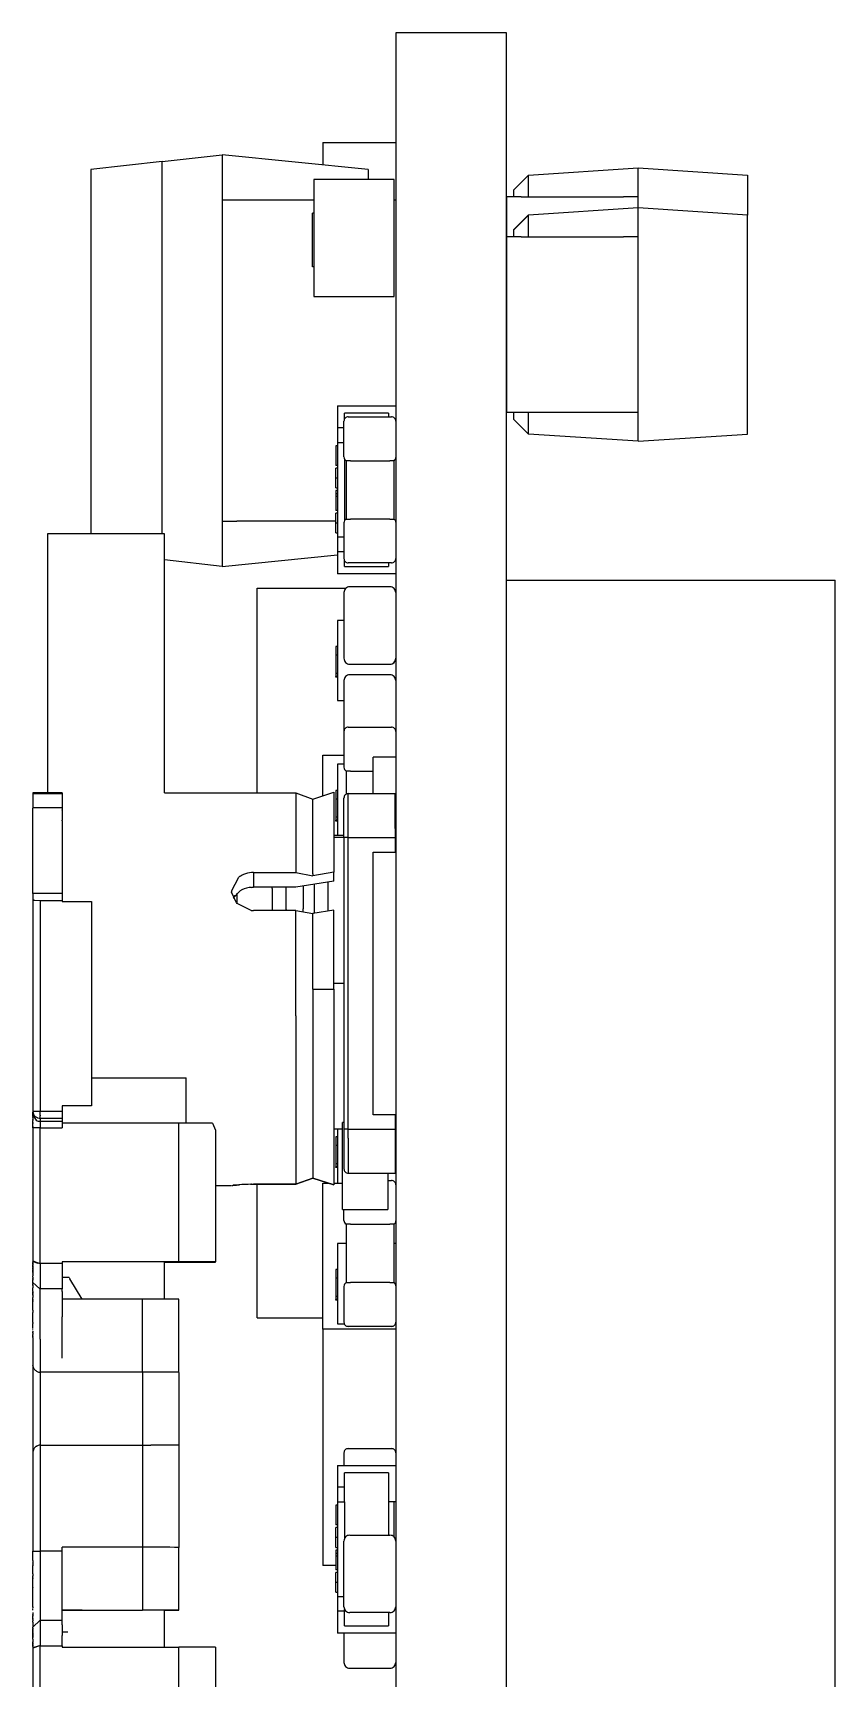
# Model space of a CAD drawing. Extents: x -145 to 275, y -134 to 163.
# Drawn here: x -82.48 to -76.99, y 23.73 to 35 of the extents above; entities that cross this region are included whole.
import ezdxf

# ---------------------------------------------------------------- set-up
doc = ezdxf.new("R2010")
doc.units = 0
doc.layers.add('DIMENSION', color=7, linetype='CONTINUOUS')

msp = doc.modelspace()

# ---------------------------------------------------------------- linework, layer by layer
at = {"layer": 'DIMENSION'}
for points in [[(-79.242, 4), (-79.242, 35), (-80, 35), (-80, 4)], [(-81.5995, 34.1191), (-81.1884, 34.1648)], [(-81.1884, 34.1648), (-81.1884, 31.3448)], [(-80.1884, 34.0648), (-81.1884, 34.1648)], [(-80.5, 34.2499), (-80, 34.2499)], [(-80.5, 34.2499), (-80.5, 34.096)], [(-81.5995, 34.1191), (-82.0884, 34.0648)], [(-82.0884, 34.0648), (-82.0884, 31.5681)], [(-81.5995, 31.5679), (-81.5995, 34.1191)], [(-80.1884, 34.0648), (-80.1884, 33.9946)], [(-79.091, 34.0258), (-78.341, 34.0758)], [(-78.341, 34.0758), (-77.591, 34.0258)], [(-78.341, 33.8027), (-78.341, 34.0758)], [(-80.01, 33.9946), (-80.56, 33.9946)], [(-80.56, 33.9946), (-80.56, 33.1946)], [(-80.01, 33.1946), (-80.01, 33.9946)], [(-79.091, 34.0258), (-79.191, 33.9258)], [(-79.091, 33.8758), (-79.091, 34.0258)], [(-77.591, 34.0258), (-77.591, 33.7527)], [(-81.0885, 33.8548), (-81.1884, 33.8548)], [(-80.56, 33.8548), (-81.0885, 33.8548)], [(-80, 33.8548), (-80.01, 33.8548)], [(-79.241, 33.8758), (-79.241, 33.6027)], [(-79.141, 33.8758), (-79.241, 33.8758)], [(-79.191, 33.8758), (-79.191, 33.9258)], [(-79.141, 33.8758), (-78.4409, 33.8758)], [(-78.341, 33.8758), (-78.4409, 33.8758)], [(-80.56, 33.7648), (-80.57, 33.7648)], [(-80.57, 33.581), (-80.57, 33.7647)], [(-79.091, 33.7527), (-79.191, 33.6527)], [(-79.191, 33.6517), (-79.091, 33.7517)], [(-79.091, 33.7527), (-78.341, 33.8027)], [(-78.341, 33.8017), (-79.091, 33.7517)], [(-79.091, 33.7517), (-79.091, 33.7527)], [(-79.091, 33.6017), (-79.091, 33.7517)], [(-78.341, 33.8027), (-77.591, 33.7527)], [(-78.341, 33.8017), (-78.341, 33.8027)], [(-77.591, 33.7517), (-78.341, 33.8017)], [(-78.341, 33.6017), (-78.341, 33.8017)], [(-77.591, 33.7527), (-77.591, 33.7517)], [(-77.591, 32.2517), (-77.591, 33.7517)], [(-79.241, 33.6027), (-79.241, 33.6017)], [(-79.191, 33.6027), (-79.241, 33.6027)], [(-79.241, 33.6017), (-79.241, 32.4017)], [(-79.141, 33.6017), (-79.241, 33.6017)], [(-79.191, 33.6517), (-79.191, 33.6527)], [(-79.191, 33.6017), (-79.191, 33.6517)], [(-79.141, 33.6017), (-78.4409, 33.6017)], [(-78.341, 33.6017), (-78.4409, 33.6017)], [(-78.341, 32.4017), (-78.341, 33.6017)], [(-80.57, 33.397), (-80.57, 33.581)], [(-80.56, 33.3969), (-80.57, 33.3969)], [(-80.56, 33.1946), (-80.01, 33.1946)], [(-80.4, 32.444), (-80, 32.444)], [(-80.4, 32.444), (-80.4, 32.294)], [(-80.05, 32.394), (-80.35, 32.394)], [(-80.35, 32.3556), (-80.35, 32.394)], [(-80.325, 32.369), (-80.315, 32.369)], [(-80.315, 32.369), (-80.04, 32.369)], [(-80.05, 32.394), (-80.05, 32.369)], [(-80.04, 32.369), (-80.03, 32.369)], [(-79.241, 32.4017), (-79.141, 32.4017)], [(-79.191, 32.3517), (-79.191, 32.4017)], [(-79.141, 32.4017), (-78.4409, 32.4017)], [(-79.091, 32.2517), (-79.091, 32.4017)], [(-78.4409, 32.4017), (-78.341, 32.4017)], [(-78.341, 32.2017), (-78.341, 32.4017)], [(-80.4, 32.294), (-80.4, 32.194)], [(-80.355, 32.294), (-80.4, 32.294)], [(-80.355, 32.0954), (-80.355, 32.339)], [(-79.091, 32.2517), (-79.191, 32.3517)], [(-78.341, 32.2017), (-79.091, 32.2517)], [(-78.341, 32.2017), (-77.591, 32.2517)], [(-80.4, 32.1717), (-80.41, 32.1717)], [(-80.41, 32.1717), (-80.41, 32.0358)], [(-80.4, 32.194), (-80.4, 31.544)], [(-80.4, 32.194), (-80.355, 32.194)], [(-80.4, 32.0358), (-80.41, 32.0358)], [(-80.41, 31.9488), (-80.41, 32.0178)], [(-80.4, 32.0178), (-80.41, 32.0178)], [(-80.355, 32.095), (-80.355, 32.0954)], [(-80.35, 32.0784), (-80.35, 31.6596)], [(-80.34, 32.069), (-80.34, 31.869)], [(-80.3385, 32.069), (-80.34, 32.069)], [(-80.3195, 32.069), (-80.3385, 32.069)], [(-80.31, 32.069), (-80.3195, 32.069)], [(-80.31, 32.069), (-80.04, 32.069)], [(-80.0132, 32.069), (-80.04, 32.069)], [(-80.01, 32.069), (-80.0132, 32.069)], [(-80.01, 31.869), (-80.01, 32.069)], [(-80.41, 31.8819), (-80.41, 31.9488)], [(-80.4, 31.9488), (-80.41, 31.9488)], [(-80.41, 31.8819), (-80.4, 31.8819)], [(-80.41, 31.864), (-80.41, 31.8409)], [(-80.4, 31.864), (-80.41, 31.864)], [(-80.41, 31.8409), (-80.41, 31.823)], [(-80.4, 31.8409), (-80.41, 31.8409)], [(-80.41, 31.823), (-80.41, 31.7281)], [(-80.4, 31.823), (-80.41, 31.823)], [(-80.34, 31.869), (-80.34, 31.669)], [(-80.01, 31.669), (-80.01, 31.869)], [(-80.4, 31.7281), (-80.41, 31.7281)], [(-80.41, 31.6411), (-80.41, 31.7102)], [(-80.4, 31.7102), (-80.41, 31.7102)], [(-82.3845, 31.5678), (-82.3845, 29.7931)], [(-81.5847, 31.5678), (-82.3844, 31.5678)], [(-81.5847, 31.5678), (-81.5845, 31.5678)], [(-81.5845, 29.7927), (-81.5845, 31.5678)], [(-81.1884, 31.6548), (-81.0885, 31.6548)], [(-80.41, 31.6548), (-81.0885, 31.6548)], [(-80.41, 31.5743), (-80.41, 31.6411)], [(-80.4, 31.6411), (-80.41, 31.6411)], [(-80.41, 31.5743), (-80.4, 31.5743)], [(-80.355, 31.643), (-80.355, 31.6426)], [(-80.355, 31.6426), (-80.355, 31.399)], [(-80.34, 31.669), (-80.3385, 31.669)], [(-80.3385, 31.669), (-80.3195, 31.669)], [(-80.3195, 31.669), (-80.31, 31.669)], [(-80.04, 31.669), (-80.31, 31.669)], [(-80.04, 31.669), (-80.0132, 31.669)], [(-80.0132, 31.669), (-80.01, 31.669)], [(-80.0011, 31.6548), (-80, 31.6548)], [(-80.4, 31.544), (-80.4, 31.444)], [(-80.355, 31.544), (-80.4, 31.544)], [(-81.1884, 31.3448), (-81.5845, 31.3888)], [(-81.1884, 31.3448), (-80.4, 31.4236)], [(-80.4, 31.444), (-80.4, 31.294)], [(-80.355, 31.444), (-80.4, 31.444)], [(-80.35, 31.344), (-80.35, 31.3824)], [(-80.35, 31.344), (-80.05, 31.344)], [(-80.315, 31.369), (-80.325, 31.369)], [(-80.04, 31.369), (-80.315, 31.369)], [(-80.05, 31.369), (-80.05, 31.344)], [(-80.03, 31.369), (-80.04, 31.369)], [(-80, 31.294), (-80.4, 31.294)], [(-79.242, 31.25), (-76.992, 31.25)], [(-76.992, 6.25), (-76.992, 31.25)], [(-80.95, 31.195), (-80.3415, 31.195)], [(-80.95, 29.7927), (-80.95, 31.195)], [(-80.355, 31.165), (-80.355, 30.715)], [(-80.04, 31.205), (-80.315, 31.205)], [(-80.355, 30.975), (-80.4, 30.975)], [(-80.4, 30.975), (-80.4, 30.425)], [(-80.41, 30.7963), (-80.41, 30.7369)], [(-80.4, 30.7963), (-80.41, 30.7963)], [(-80.41, 30.7369), (-80.41, 30.6651)], [(-80.4, 30.7369), (-80.41, 30.7369)], [(-80.41, 30.6651), (-80.41, 30.6117)], [(-80.315, 30.675), (-80.04, 30.675)], [(-80.4, 30.6117), (-80.41, 30.6117)], [(-80.41, 30.6117), (-80.41, 30.5913)], [(-80.41, 30.5861), (-80.41, 30.5913)], [(-80.4, 30.5912), (-80.41, 30.5912)], [(-80.4, 30.5861), (-80.41, 30.5861)], [(-80.355, 30.562), (-80.355, 30.2126)], [(-80.04, 30.602), (-80.315, 30.602)], [(-80.4, 30.425), (-80.355, 30.425)], [(-80.355, 30.2126), (-80.355, 29.969)], [(-80.325, 30.2426), (-80.315, 30.2426)], [(-80.315, 30.2426), (-80.04, 30.2426)], [(-80.04, 30.2426), (-80.03, 30.2426)], [(-80.5, 30.052), (-80.355, 30.052)], [(-80.5, 29.7726), (-80.5, 30.052)], [(-80.355, 29.9886), (-80.4, 29.9886)], [(-80.4, 29.9886), (-80.4, 29.5)], [(-80.155, 29.7876), (-80.155, 30.0376)], [(-80, 30.0376), (-80.155, 30.0376)], [(-80.355, 29.969), (-80.355, 29.9686)], [(-80.34, 29.9426), (-80.34, 29.7836)], [(-80.3385, 29.9426), (-80.34, 29.9426)], [(-80.3195, 29.9426), (-80.3385, 29.9426)], [(-80.31, 29.9426), (-80.3195, 29.9426)], [(-80.31, 29.9426), (-80.155, 29.9426)], [(-82.4845, 29.7931), (-82.4845, 29.7859)], [(-82.2845, 29.7931), (-82.4845, 29.7931)], [(-82.4845, 29.7859), (-82.4845, 29.6905)], [(-82.2845, 29.7859), (-82.4845, 29.7859)], [(-82.2845, 29.7931), (-82.2845, 29.7859)], [(-82.2845, 29.7859), (-82.2845, 29.6905)], [(-81.5845, 29.7927), (-80.6845, 29.7927)], [(-80.6845, 29.7927), (-80.6845, 29.2468)], [(-80.6845, 29.7927), (-80.5683, 29.7504)], [(-80.5683, 29.7504), (-80.4245, 29.7972)], [(-80.4245, 29.7971), (-80.4245, 29.7972)], [(-80.4245, 29.7971), (-80.4245, 29.2491)], [(-80.41, 29.8099), (-80.41, 29.7505)], [(-80.4, 29.8099), (-80.41, 29.8099)], [(-80.325, 29.4876), (-80.325, 29.7876)], [(-80.325, 29.7876), (-80.005, 29.7876)], [(-80.005, 29.5492), (-80.005, 29.7876)], [(-82.4845, 29.6905), (-82.4845, 29.6877)], [(-82.2845, 29.6905), (-82.4845, 29.6905)], [(-82.4845, 29.1034), (-82.4845, 29.6877)], [(-82.2845, 29.6905), (-82.2845, 29.676)], [(-82.2845, 29.6738), (-82.2845, 29.676)], [(-82.2845, 29.6738), (-82.2845, 29.605)], [(-80.5683, 29.2384), (-80.5683, 29.7504)], [(-80.41, 29.7505), (-80.41, 29.6787)], [(-80.4, 29.7505), (-80.41, 29.7505)], [(-80.41, 29.6787), (-80.41, 29.6253)], [(-80.355, 29.4876), (-80.355, 29.7576)], [(-82.2845, 29.6022), (-82.2845, 29.605)], [(-82.2845, 29.6022), (-82.2845, 29.1034)], [(-80.4, 29.6253), (-80.41, 29.6253)], [(-80.41, 29.6253), (-80.41, 29.6049)], [(-80.41, 29.5997), (-80.41, 29.6049)], [(-80.4, 29.6048), (-80.41, 29.6048)], [(-80.4, 29.5997), (-80.41, 29.5997)], [(-80.005, 29.5492), (-80.005, 29.4876)], [(-80.355, 29.5), (-80.4245, 29.5)], [(-80.355, 29.4876), (-80.4245, 29.4876)], [(-80.325, 29.4876), (-80.355, 29.4876)], [(-80.355, 29.4876), (-80.355, 27.4876)], [(-80.325, 27.4876), (-80.325, 29.4876)], [(-80.325, 29.4876), (-80.005, 29.4876)], [(-80.005, 29.4876), (-80.005, 29.3876)], [(-80.355, 29.355), (-80.355, 29.2726)], [(-80.155, 27.5876), (-80.155, 29.3876)], [(-80.155, 29.3876), (-80, 29.3876)], [(-81.1244, 29.1192), (-81.0751, 29.2151)], [(-80.9819, 29.2467), (-80.987, 29.2464)], [(-80.9745, 29.2468), (-80.9807, 29.2467)], [(-80.9745, 29.2468), (-80.6845, 29.2468)], [(-80.9745, 29.2468), (-80.9745, 29.1459)], [(-80.6845, 29.2468), (-80.5683, 29.2255)], [(-80.4245, 29.2491), (-80.5683, 29.2255)], [(-80.5683, 29.2384), (-80.5683, 29.2255)], [(-80.4245, 29.1886), (-80.4245, 29.2491)], [(-82.2845, 29.1034), (-82.4845, 29.1034)], [(-82.4845, 29.1034), (-82.4845, 29.0614)], [(-82.2845, 29.1034), (-82.2845, 29.0536)], [(-81.0917, 29.0386), (-81.1241, 29.1125)], [(-81.0706, 29.1178), (-81.1128, 29.0703)], [(-81.085, 29.0315), (-81.085, 29.1065)], [(-80.988, 29.1454), (-80.9819, 29.1458)], [(-80.9812, 29.1458), (-80.9819, 29.1458)], [(-80.9812, 29.1458), (-80.9745, 29.1459)], [(-80.6845, 29.1459), (-80.9745, 29.1459)], [(-80.846, 29.1459), (-80.846, 29.1444)], [(-80.846, 29.1377), (-80.846, 29.1444)], [(-80.846, 29.1377), (-80.846, 28.9871)], [(-80.7506, 29.1447), (-80.7506, 29.1459)], [(-80.7506, 29.1447), (-80.7506, 29.1444)], [(-80.7506, 28.9933), (-80.7506, 29.1444)], [(-80.4245, 29.1886), (-80.6845, 29.1459)], [(-80.6345, 29.1541), (-80.6345, 28.9986)], [(-80.5582, 29.1666), (-80.5582, 28.9675)], [(-80.4628, 28.9831), (-80.4628, 29.1823)], [(-82.4777, 29.0575), (-82.4845, 29.0614)], [(-82.4845, 29.061), (-82.4845, 27.6087)], [(-82.4367, 29.0536), (-82.4731, 29.0565)], [(-82.4367, 29.0536), (-82.4345, 29.0536)], [(-82.2845, 29.0536), (-82.4345, 29.0536)], [(-82.4345, 29.0536), (-82.4345, 27.6087)], [(-82.2845, 29.0536), (-82.2845, 29.0489)], [(-82.2845, 29.0489), (-82.0845, 29.0489)], [(-82.0845, 29.0489), (-82.0845, 27.6489)], [(-81.0918, 29.0386), (-80.9934, 28.9882)], [(-80.9893, 28.9878), (-80.9934, 28.9882)], [(-80.6845, 28.9871), (-80.9745, 28.9871)], [(-80.7506, 28.9933), (-80.7506, 28.9871)], [(-80.6845, 28.2657), (-80.6845, 28.9871)], [(-80.6845, 28.9871), (-80.5683, 28.9658)], [(-80.6345, 28.9779), (-80.6345, 28.9986)], [(-80.4245, 28.9894), (-80.5683, 28.9658)], [(-80.4245, 28.4488), (-80.4245, 28.9894)], [(-80.5683, 28.9658), (-80.5683, 28.9638)], [(-80.5683, 28.4488), (-80.5683, 28.9638)], [(-80.355, 28.7343), (-80.355, 28.685)], [(-80.5683, 28.4488), (-80.4245, 28.4488)], [(-80.5683, 28.4488), (-80.5683, 27.1537)], [(-80.355, 28.4876), (-80.4245, 28.4876)], [(-80.4245, 28.4488), (-80.4245, 27.1081)], [(-80.355, 28.465), (-80.355, 28.3969)], [(-80.6845, 28.2657), (-80.6845, 27.1112)], [(-80.355, 28.235), (-80.355, 28.0843)], [(-80.355, 27.9469), (-80.355, 27.94)], [(-82.0845, 27.8412), (-81.4345, 27.8412)], [(-81.4345, 27.5289), (-81.4345, 27.8412)], [(-82.2845, 27.6489), (-82.2845, 27.6087)], [(-82.0845, 27.6489), (-82.2845, 27.6489)], [(-82.0845, 27.6488), (-82.2845, 27.6488)], [(-82.0845, 27.6488), (-82.0845, 27.6489)], [(-82.4845, 27.5875), (-82.4845, 27.6054)], [(-82.4844, 27.5855), (-82.4845, 27.5875)], [(-82.4845, 27.5855), (-82.4845, 27.5852)], [(-82.4845, 27.5844), (-82.4845, 27.5852)], [(-82.4845, 27.5844), (-82.4845, 27.5832)], [(-82.4845, 27.5827), (-82.4845, 27.5832)], [(-82.4845, 27.5827), (-82.4845, 27.5821)], [(-82.4845, 27.5789), (-82.4845, 27.5821)], [(-82.4845, 27.5789), (-82.4845, 27.5768)], [(-82.4845, 27.5765), (-82.4845, 27.5768)], [(-82.4845, 27.5765), (-82.4845, 27.5746)], [(-82.4845, 27.5745), (-82.4845, 27.5746)], [(-82.4845, 27.5745), (-82.4845, 27.5676)], [(-82.4845, 27.5674), (-82.4845, 27.5676)], [(-82.4845, 27.5674), (-82.4845, 27.5651)], [(-82.4845, 27.5649), (-82.4845, 27.5651)], [(-82.4845, 27.5649), (-82.4845, 27.5626)], [(-82.4845, 27.5622), (-82.4845, 27.5626)], [(-82.4845, 27.5622), (-82.4845, 27.5599)], [(-82.4845, 27.5594), (-82.4845, 27.5599)], [(-82.4845, 27.5594), (-82.4845, 27.5571)], [(-82.4845, 27.5565), (-82.4845, 27.5571)], [(-82.4845, 27.5565), (-82.4845, 27.5543)], [(-82.4845, 27.5536), (-82.4845, 27.5543)], [(-82.4845, 27.5536), (-82.4845, 27.5513)], [(-82.4845, 27.5504), (-82.4845, 27.5513)], [(-82.4845, 27.5504), (-82.4845, 27.5483)], [(-82.4845, 27.5357), (-82.4845, 27.5483)], [(-82.4845, 27.5357), (-82.4845, 27.535)], [(-82.4845, 27.5324), (-82.4845, 27.535)], [(-82.4845, 27.5324), (-82.4845, 27.5317)], [(-82.4845, 27.529), (-82.4845, 27.5317)], [(-82.4845, 27.529), (-82.4845, 27.5285)], [(-82.4845, 27.5257), (-82.4845, 27.5285)], [(-82.4845, 27.5257), (-82.4845, 27.5251)], [(-82.4845, 27.5223), (-82.4845, 27.5251)], [(-82.4845, 27.5223), (-82.4845, 27.5218)], [(-82.4845, 27.5189), (-82.4845, 27.5218)], [(-82.4845, 27.5189), (-82.4845, 27.5184)], [(-82.4845, 27.5155), (-82.4845, 27.5184)], [(-82.4845, 27.5155), (-82.4845, 27.515)], [(-82.4845, 27.5121), (-82.4845, 27.515)], [(-82.4845, 27.5121), (-82.4845, 27.5115)], [(-82.4845, 27.5087), (-82.4845, 27.5115)], [(-82.4845, 27.5087), (-82.4845, 27.508)], [(-82.4845, 27.5053), (-82.4845, 27.508)], [(-82.4845, 27.5053), (-82.4845, 27.5045)], [(-82.4345, 27.6087), (-82.4844, 27.6087)], [(-82.4844, 27.5855), (-82.4618, 27.5499)], [(-82.2845, 27.6087), (-82.4345, 27.6087)], [(-82.4345, 27.585), (-82.4345, 27.6087)], [(-82.4345, 27.585), (-82.4345, 27.5792)], [(-82.4345, 27.5658), (-82.4345, 27.5792)], [(-82.4345, 27.5658), (-82.4345, 27.5637)], [(-82.4345, 27.5637), (-82.2845, 27.5637)], [(-82.4345, 27.5637), (-82.4345, 27.5425)], [(-82.4345, 27.5425), (-82.2845, 27.5425)], [(-82.4345, 27.5425), (-82.4345, 27.4975)], [(-82.2845, 27.6087), (-82.2845, 27.5637)], [(-82.2845, 27.5637), (-82.2845, 27.5425)], [(-82.2845, 27.5425), (-82.2845, 27.4975)], [(-81.4845, 27.5289), (-82.2845, 27.5289)], [(-81.4845, 26.5789), (-81.4845, 27.5289)], [(-81.2553, 27.5287), (-81.2345, 27.4808)], [(-80.365, 26.9376), (-80.365, 27.5337)], [(-80.355, 27.5337), (-80.365, 27.5337)], [(-80, 27.5876), (-80.155, 27.5876)], [(-80.005, 27.5876), (-80.005, 27.4876)], [(-82.4845, 27.5019), (-82.4845, 27.5045)], [(-82.4845, 27.5019), (-82.4845, 27.501)], [(-82.4845, 27.4975), (-82.4845, 27.501)], [(-82.4845, 27.4975), (-82.4845, 26.5855)], [(-82.4345, 27.4975), (-82.4845, 27.4975)], [(-82.4345, 27.4975), (-82.2845, 27.4975)], [(-82.4345, 26.5684), (-82.4345, 27.4975)], [(-81.2345, 27.4808), (-81.2345, 26.5787)], [(-80.365, 27.4876), (-80.4245, 27.4876)], [(-80.41, 27.4363), (-80.41, 27.3769)], [(-80.4, 27.4363), (-80.41, 27.4363)], [(-80.4, 27.4876), (-80.4, 27.118)], [(-80.325, 27.4876), (-80.355, 27.4876)], [(-80.355, 27.4876), (-80.355, 27.2177)], [(-80.325, 27.426), (-80.325, 27.4876)], [(-80.325, 27.4876), (-80.005, 27.4876)], [(-80.325, 27.426), (-80.325, 27.1876)], [(-80.005, 27.5), (-80, 27.5)], [(-80.005, 27.4876), (-80.005, 27.1877)], [(-80.41, 27.3769), (-80.41, 27.3051)], [(-80.4, 27.3769), (-80.41, 27.3769)], [(-80.41, 27.3051), (-80.41, 27.2517)], [(-80.4, 27.2517), (-80.41, 27.2517)], [(-80.41, 27.2517), (-80.41, 27.2313)], [(-80.41, 27.2261), (-80.41, 27.2313)], [(-80.4, 27.2312), (-80.41, 27.2312)], [(-80.4, 27.2261), (-80.41, 27.2261)], [(-80.325, 27.1876), (-80.005, 27.1876)], [(-80.055, 27.1876), (-80.055, 26.9376)], [(-81.2345, 27.1027), (-81.1245, 27.1027)], [(-81.1245, 27.1027), (-81.1237, 27.1028)], [(-81.1236, 27.1028), (-81.1228, 27.1029)], [(-81.1226, 27.1029), (-81.1219, 27.103)], [(-81.1212, 27.1031), (-81.1203, 27.1032)], [(-81.1193, 27.1033), (-81.1183, 27.1034)], [(-81.1171, 27.1036), (-81.1159, 27.1037)], [(-81.1099, 27.1043), (-81.1159, 27.1037)], [(-81.1145, 27.1038), (-81.113, 27.1039)], [(-81.1116, 27.1041), (-81.1131, 27.1039)], [(-81.1116, 27.1041), (-81.1101, 27.1042)], [(-81.11, 27.1042), (-81.1101, 27.1042)], [(-81.11, 27.1042), (-81.1068, 27.1045)], [(-81.1099, 27.1043), (-81.1082, 27.1045)], [(-81.1064, 27.1047), (-81.1082, 27.1045)], [(-81.1064, 27.1046), (-81.1068, 27.1045)], [(-81.1064, 27.1047), (-81.1045, 27.1049)], [(-81.1064, 27.1046), (-81.1032, 27.1049)], [(-81.1025, 27.105), (-81.1045, 27.1049)], [(-81.1026, 27.1049), (-81.1032, 27.1049)], [(-81.1026, 27.1049), (-81.0993, 27.1052)], [(-81.1025, 27.1051), (-81.1005, 27.1053)], [(-81.0983, 27.1054), (-81.1005, 27.1052)], [(-81.0983, 27.1053), (-81.0993, 27.1052)], [(-81.0983, 27.1055), (-81.0961, 27.1057)], [(-81.0983, 27.1053), (-81.0961, 27.1055)], [(-81.0938, 27.1057), (-81.0961, 27.1055)], [(-81.095, 27.1057), (-81.0913, 27.1061)], [(-81.0938, 27.1057), (-81.0913, 27.1059)], [(-81.0888, 27.1061), (-81.0913, 27.1059)], [(-81.0905, 27.1061), (-81.0913, 27.1061)], [(-81.0905, 27.1061), (-81.0863, 27.1065)], [(-81.0888, 27.1061), (-81.0863, 27.1063)], [(-81.0857, 27.1065), (-81.0863, 27.1065)], [(-81.0857, 27.1064), (-81.0863, 27.1063)], [(-81.0857, 27.1066), (-81.0808, 27.1069)], [(-81.0857, 27.1064), (-81.0808, 27.1068)], [(-81.0805, 27.107), (-81.0808, 27.1069)], [(-81.0805, 27.1068), (-81.0808, 27.1068)], [(-81.0805, 27.107), (-81.0699, 27.1078)], [(-81.0805, 27.1068), (-81.0751, 27.1072)], [(-80.9952, 27.111), (-80.9893, 27.1111)], [(-80.9884, 27.1111), (-80.9893, 27.1111)], [(-80.9884, 27.1111), (-80.9819, 27.1112)], [(-80.9883, 27.1109), (-80.9819, 27.1109)], [(-80.9814, 27.1112), (-80.9745, 27.1112)], [(-80.9814, 27.1109), (-80.9745, 27.111)], [(-80.9745, 27.1112), (-80.6845, 27.1112)], [(-80.9745, 27.111), (-80.9745, 27.1112)], [(-80.6845, 27.111), (-80.9745, 27.111)], [(-80.95, 26.195), (-80.95, 27.111)], [(-80.5683, 27.1537), (-80.6845, 27.1112)], [(-80.6845, 27.111), (-80.5683, 27.1535)], [(-80.4245, 27.1067), (-80.5683, 27.1537)], [(-80.5683, 27.1535), (-80.4245, 27.1064)], [(-80.5, 27.118), (-80.4598, 27.118)], [(-80.5, 26.118), (-80.5, 27.118)], [(-80.4245, 27.118), (-80.365, 27.118)], [(-80.4245, 27.1067), (-80.4245, 27.1081)], [(-80.4245, 27.1064), (-80.4245, 27.1067)], [(-80.055, 27.1371), (-80.04, 27.1371)], [(-80.04, 27.1371), (-80.03, 27.1371)], [(-80.0021, 27.118), (-80, 27.118)], [(-80.365, 26.9376), (-80.055, 26.9376)], [(-80.355, 26.8635), (-80.355, 26.9376)], [(-80.355, 26.8631), (-80.355, 26.8635)], [(-80.34, 26.8371), (-80.34, 26.6371)], [(-80.3385, 26.8371), (-80.34, 26.8371)], [(-80.3195, 26.8371), (-80.3385, 26.8371)], [(-80.31, 26.8371), (-80.3195, 26.8371)], [(-80.31, 26.8371), (-80.04, 26.8371)], [(-80.0132, 26.8371), (-80.04, 26.8371)], [(-80.01, 26.8371), (-80.0132, 26.8371)], [(-80.01, 26.6371), (-80.01, 26.8371)], [(-80.34, 26.705), (-80.4, 26.705)], [(-80.4, 26.705), (-80.4, 26.155)], [(-80.34, 26.6371), (-80.34, 26.4371)], [(-80, 26.705), (-80.01, 26.705)], [(-80.01, 26.4371), (-80.01, 26.6371)], [(-82.4845, 26.5855), (-82.4368, 26.5684)], [(-82.4845, 26.5847), (-82.4845, 26.5794)], [(-82.4845, 26.5771), (-82.4845, 26.5794)], [(-82.4845, 26.5771), (-82.4845, 26.5733)], [(-82.4845, 26.571), (-82.4845, 26.5733)], [(-82.4845, 26.571), (-82.4845, 26.5674)], [(-82.4845, 26.565), (-82.4845, 26.5674)], [(-82.4845, 26.565), (-82.4845, 26.5615)], [(-82.4845, 26.5591), (-82.4845, 26.5615)], [(-82.4845, 26.5591), (-82.4845, 26.5557)], [(-82.4845, 26.5533), (-82.4845, 26.5557)], [(-82.4845, 26.5533), (-82.4845, 26.5499)], [(-82.4845, 26.5476), (-82.4845, 26.5499)], [(-82.4845, 26.5476), (-82.4845, 26.5443)], [(-82.4845, 26.542), (-82.4845, 26.5443)], [(-82.4845, 26.542), (-82.4845, 26.5388)], [(-82.4845, 26.5365), (-82.4845, 26.5388)], [(-82.4845, 26.5365), (-82.4845, 26.5333)], [(-82.4845, 26.5312), (-82.4845, 26.5333)], [(-82.4845, 26.5312), (-82.4845, 26.528)], [(-82.4845, 26.5259), (-82.4845, 26.528)], [(-82.4845, 26.5259), (-82.4845, 26.5228)], [(-82.4845, 26.5206), (-82.4845, 26.5228)], [(-82.4845, 26.5206), (-82.4845, 26.5177)], [(-82.4845, 26.5155), (-82.4845, 26.5177)], [(-82.4845, 26.5155), (-82.4845, 26.5127)], [(-82.4845, 26.5105), (-82.4845, 26.5127)], [(-82.4845, 26.5105), (-82.4845, 26.5078)], [(-82.4845, 26.5057), (-82.4845, 26.5078)], [(-82.4845, 26.5057), (-82.4845, 26.5028)], [(-82.4845, 26.5009), (-82.4845, 26.5028)], [(-82.4845, 26.5009), (-82.4845, 26.4982)], [(-82.4845, 26.4962), (-82.4845, 26.4982)], [(-82.4845, 26.4962), (-82.4845, 26.483)], [(-82.4484, 26.569), (-82.4816, 26.5797)], [(-82.4345, 26.5684), (-82.4368, 26.5684)], [(-82.2845, 26.5684), (-82.4345, 26.5684)], [(-82.4345, 26.5684), (-82.4345, 26.3937)], [(-82.2845, 26.5789), (-82.2845, 26.5684)], [(-81.4845, 26.5789), (-82.2845, 26.5789)], [(-82.2845, 26.5684), (-82.2845, 26.3937)], [(-81.5845, 26.3234), (-81.5845, 26.5789)], [(-81.5845, 26.5765), (-81.4845, 26.5765)], [(-81.2347, 26.5787), (-81.2345, 26.5787)], [(-81.2345, 26.5767), (-81.2345, 26.5787)], [(-80.41, 26.5263), (-80.41, 26.4669)], [(-80.4, 26.5263), (-80.41, 26.5263)], [(-82.4845, 26.4752), (-82.4845, 26.483)], [(-82.4845, 26.4752), (-82.4845, 26.4671)], [(-82.4845, 26.4656), (-82.4845, 26.4671)], [(-82.4845, 26.4656), (-82.4845, 26.4635)], [(-82.4845, 26.4621), (-82.4845, 26.4635)], [(-82.4845, 26.4621), (-82.4845, 26.46)], [(-82.4845, 26.4587), (-82.4845, 26.46)], [(-82.4845, 26.4587), (-82.4845, 26.4566)], [(-82.4845, 26.4554), (-82.4845, 26.4566)], [(-82.4845, 26.4554), (-82.4845, 26.4536)], [(-82.4845, 26.4411), (-82.4845, 26.4536)], [(-82.4844, 26.439), (-82.4845, 26.4411)], [(-82.4845, 26.4375), (-82.4845, 26.439)], [(-82.4845, 26.4357), (-82.4845, 26.4375)], [(-82.4845, 26.4357), (-82.4845, 26.4341)], [(-82.4845, 26.4339), (-82.4845, 26.4341)], [(-82.4845, 26.4339), (-82.4845, 26.432)], [(-82.4845, 26.4215), (-82.4845, 26.432)], [(-82.4845, 26.4215), (-82.4845, 26.4206)], [(-82.4845, 26.4181), (-82.4845, 26.4206)], [(-82.4845, 26.4181), (-82.4845, 26.4076)], [(-82.4845, 26.4075), (-82.4845, 26.4076)], [(-82.4845, 26.4075), (-82.4845, 26.4057)], [(-82.4845, 26.4049), (-82.4845, 26.4057)], [(-82.4845, 26.4049), (-82.4845, 26.4014)], [(-82.4845, 26.3759), (-82.4845, 26.4014)], [(-82.4844, 26.439), (-82.4367, 26.3937)], [(-82.4345, 26.3937), (-82.4367, 26.3937)], [(-82.2845, 26.3937), (-82.4345, 26.3937)], [(-82.4345, 26.05), (-82.4345, 26.3937)], [(-82.2368, 26.4731), (-82.2845, 26.4731)], [(-82.2845, 26.377), (-82.2845, 26.3937)], [(-82.2368, 26.4731), (-82.2319, 26.4624)], [(-82.1484, 26.3235), (-82.2319, 26.4624)], [(-80.41, 26.4669), (-80.41, 26.3951)], [(-80.4, 26.4669), (-80.41, 26.4669)], [(-80.41, 26.3951), (-80.41, 26.3417)], [(-80.355, 26.4111), (-80.355, 26.4107)], [(-80.355, 26.4107), (-80.355, 26.1671)], [(-80.34, 26.4371), (-80.3385, 26.4371)], [(-80.3385, 26.4371), (-80.3195, 26.4371)], [(-80.3195, 26.4371), (-80.31, 26.4371)], [(-80.04, 26.4371), (-80.31, 26.4371)], [(-80.04, 26.4371), (-80.0132, 26.4371)], [(-80.0132, 26.4371), (-80.01, 26.4371)], [(-82.4845, 26.3759), (-82.4845, 26.3729)], [(-82.4845, 26.3699), (-82.4845, 26.3729)], [(-82.4845, 26.3699), (-82.4845, 26.3669)], [(-82.4845, 26.3633), (-82.4845, 26.3669)], [(-82.4845, 26.3633), (-82.4845, 26.3607)], [(-82.4845, 26.3562), (-82.4845, 26.3607)], [(-82.4845, 26.3562), (-82.4845, 26.3544)], [(-82.4845, 26.3513), (-82.4845, 26.3544)], [(-82.4845, 26.3513), (-82.4845, 26.3345)], [(-82.4845, 26.3284), (-82.4845, 26.3345)], [(-82.4845, 26.3284), (-82.4845, 26.3275)], [(-82.4845, 26.3211), (-82.4845, 26.3275)], [(-82.4845, 26.3211), (-82.4845, 26.3203)], [(-82.4845, 26.3151), (-82.4845, 26.3203)], [(-82.4845, 26.3151), (-82.4845, 26.313)], [(-82.4845, 26.3067), (-82.4845, 26.313)], [(-82.4845, 26.3067), (-82.4845, 26.3055)], [(-82.4845, 26.2493), (-82.4845, 26.3055)], [(-82.2845, 26.377), (-82.2845, 26.2033)], [(-81.7345, 26.3235), (-82.2845, 26.3235)], [(-81.7345, 25.8235), (-81.7345, 26.3235)], [(-81.4845, 25.8233), (-81.4845, 26.3233)], [(-80.4, 26.3417), (-80.41, 26.3417)], [(-80.41, 26.3417), (-80.41, 26.3213)], [(-80.41, 26.3161), (-80.41, 26.3213)], [(-80.4, 26.3212), (-80.41, 26.3212)], [(-80.4, 26.3161), (-80.41, 26.3161)], [(-82.4845, 26.2493), (-82.4845, 26.232)], [(-82.4845, 26.1665), (-82.4845, 26.232)], [(-82.4845, 26.1665), (-82.4845, 26.1662)], [(-82.4845, 26.1635), (-82.4845, 26.1662)], [(-82.4845, 26.1635), (-82.4845, 26.1565)], [(-82.4845, 26.1473), (-82.4845, 26.1565)], [(-82.2845, 25.9188), (-82.2845, 26.2033)], [(-80.95, 26.195), (-80.5, 26.195)], [(-80.4, 26.155), (-80.3525, 26.155)], [(-80.0025, 26.155), (-80, 26.155)], [(-82.4845, 26.1473), (-82.4845, 26.1468)], [(-82.4845, 26.1375), (-82.4845, 26.1468)], [(-82.4845, 26.1375), (-82.4845, 26.1369)], [(-82.4845, 26.1278), (-82.4845, 26.1369)], [(-82.4845, 26.1237), (-82.4845, 26.127)], [(-82.4845, 26.114), (-82.4845, 26.117)], [(-82.4845, 26.104), (-82.4845, 26.1069)], [(-82.4845, 26.104), (-82.4845, 26.0968)], [(-82.4845, 26.0935), (-82.4845, 26.0968)], [(-82.4845, 26.0935), (-82.4845, 26.0866)], [(-82.4845, 26.0824), (-82.4845, 26.0866)], [(-82.4845, 26.0824), (-82.4845, 26.0764)], [(-82.4845, 26.0676), (-82.4845, 26.0764)], [(-82.4845, 26.0676), (-82.4845, 26.0662)], [(-82.4845, 26.0603), (-82.4845, 26.0662)], [(-82.4845, 26.0603), (-82.4845, 26.0527)], [(-82.4845, 26.0527), (-82.4845, 25.8696)], [(-82.4345, 26.05), (-82.4345, 25.8235)], [(-80, 26.118), (-80.5, 26.118)], [(-80.5, 26.118), (-80.5, 24.5)], [(-80.315, 26.1371), (-80.325, 26.1371)], [(-80.04, 26.1371), (-80.315, 26.1371)], [(-80.03, 26.1371), (-80.04, 26.1371)], [(-82.4782, 25.849), (-82.4845, 25.8696)], [(-82.4845, 25.8682), (-82.4845, 25.8635)], [(-82.4845, 25.8635), (-82.4845, 25.283)], [(-81.7345, 25.8235), (-82.4345, 25.8235)], [(-82.4345, 25.8235), (-82.4345, 25.3235)], [(-81.6773, 25.8235), (-81.7345, 25.8235)], [(-81.7345, 25.8235), (-81.7345, 25.3235)], [(-81.4845, 25.8223), (-81.4845, 25.3233)], [(-82.4845, 25.283), (-82.4845, 25.2787)], [(-82.4845, 25.2773), (-82.4845, 24.598)], [(-82.4782, 25.2978), (-82.4844, 25.2787)], [(-82.4598, 25.3166), (-82.4584, 25.3174)], [(-82.4345, 25.3235), (-82.4372, 25.3234)], [(-82.4345, 25.3235), (-81.7345, 25.3235)], [(-82.4345, 25.3235), (-82.4345, 24.598)], [(-81.7345, 25.3235), (-81.6773, 25.3235)], [(-81.7345, 25.3235), (-81.7345, 24.6235)], [(-81.4847, 25.3233), (-81.4845, 25.3233)], [(-81.4845, 25.3233), (-81.4845, 24.6233)], [(-80.355, 25.27), (-80.355, 25.185)], [(-80.325, 25.3), (-80.315, 25.3)], [(-80.315, 25.3), (-80.04, 25.3)], [(-80.04, 25.3), (-80.03, 25.3)], [(-80.4, 25.185), (-80, 25.185)], [(-80.4, 25.185), (-80.4, 25.035)], [(-80.4, 25.035), (-80.4, 24.935)], [(-80.35, 25.035), (-80.4, 25.035)], [(-80.05, 25.135), (-80.35, 25.135)], [(-80.35, 25.035), (-80.35, 25.135)], [(-80.35, 24.935), (-80.35, 25.035)], [(-80.05, 25.135), (-80.05, 24.935)], [(-80.4, 24.9127), (-80.41, 24.9127)], [(-80.41, 24.9127), (-80.41, 24.7768)], [(-80.4, 24.935), (-80.4, 24.285)], [(-80.4, 24.935), (-80.35, 24.935)], [(-80.35, 24.935), (-80.35, 24.6858)], [(-80, 24.935), (-80.05, 24.935)], [(-80.05, 24.935), (-80.05, 24.7064)], [(-80.01, 24.8), (-80.01, 24.935)], [(-80.01, 24.6929), (-80.01, 24.8)], [(-80.4, 24.7768), (-80.41, 24.7768)], [(-80.41, 24.6898), (-80.41, 24.7588)], [(-80.4, 24.7588), (-80.41, 24.7588)], [(-80.41, 24.6229), (-80.41, 24.6898)], [(-80.4, 24.6898), (-80.41, 24.6898)], [(-80.315, 24.7064), (-80.04, 24.7064)], [(-82.4843, 24.598), (-82.4845, 24.598)], [(-82.4845, 24.5876), (-82.4845, 24.598)], [(-82.4845, 24.5332), (-82.4845, 24.5876)], [(-82.4843, 24.598), (-82.4345, 24.598)], [(-82.2845, 24.598), (-82.4345, 24.598)], [(-82.4345, 24.598), (-82.4345, 24.1238)], [(-81.7345, 24.6235), (-82.2845, 24.6235)], [(-82.2845, 24.598), (-82.2845, 24.6235)], [(-82.2845, 24.1238), (-82.2845, 24.598)], [(-81.7345, 24.6235), (-81.7345, 24.1934)], [(-81.4847, 24.6233), (-81.4845, 24.6233)], [(-81.4845, 24.1932), (-81.4845, 24.6223)], [(-80.41, 24.6229), (-80.4, 24.6229)], [(-80.41, 24.605), (-80.41, 24.5819)], [(-80.4, 24.605), (-80.41, 24.605)], [(-80.41, 24.5819), (-80.41, 24.564)], [(-80.4, 24.5819), (-80.41, 24.5819)], [(-80.355, 24.2164), (-80.355, 24.6664)], [(-80.355, 24.5759), (-80.355, 24.585)], [(-82.4845, 24.5332), (-82.4845, 24.5228)], [(-82.4845, 24.5225), (-82.4845, 24.5228)], [(-82.4845, 24.5225), (-82.4845, 24.5161)], [(-82.4845, 24.5148), (-82.4845, 24.5161)], [(-82.4845, 24.5148), (-82.4845, 24.5029)], [(-82.4845, 24.5013), (-82.4845, 24.5029)], [(-82.4845, 24.5013), (-82.4845, 24.4964)], [(-82.4845, 24.4428), (-82.4845, 24.4964)], [(-80.41, 24.5), (-80.5, 24.5)], [(-80.41, 24.564), (-80.41, 24.4691)], [(-80.4, 24.564), (-80.41, 24.564)], [(-80.4, 24.4691), (-80.41, 24.4691)], [(-82.4845, 24.4428), (-82.4845, 24.4331)], [(-82.4845, 24.4317), (-82.4845, 24.4331)], [(-82.4845, 24.4317), (-82.4845, 24.4289)], [(-82.4845, 24.4204), (-82.4845, 24.4289)], [(-82.4845, 24.4204), (-82.4845, 24.4187)], [(-82.4845, 24.4096), (-82.4845, 24.4187)], [(-82.4845, 24.4096), (-82.4845, 24.4086)], [(-82.4845, 24.3995), (-82.4845, 24.4086)], [(-82.4845, 24.3995), (-82.4845, 24.3985)], [(-82.4845, 24.3899), (-82.4845, 24.3985)], [(-82.4845, 24.3899), (-82.4845, 24.3885)], [(-82.4845, 24.3506), (-82.4845, 24.3885)], [(-82.4845, 24.3506), (-82.4845, 24.3493)], [(-82.4845, 24.2848), (-82.4845, 24.3493)], [(-80.41, 24.3821), (-80.41, 24.4512)], [(-80.4, 24.4512), (-80.41, 24.4512)], [(-80.41, 24.3153), (-80.41, 24.3821)], [(-80.4, 24.3821), (-80.41, 24.3821)], [(-80.355, 24.3429), (-80.355, 24.4082)], [(-82.4845, 24.2848), (-82.4845, 24.284)], [(-82.4845, 24.2164), (-82.4845, 24.284)], [(-80.41, 24.3153), (-80.4, 24.3153)], [(-80.4, 24.285), (-80.4, 24.185)], [(-80.355, 24.285), (-80.4, 24.285)], [(-80.355, 24.3034), (-80.355, 24.33)], [(-82.4845, 24.2164), (-82.4845, 24.2088)], [(-82.4845, 24.2073), (-82.4845, 24.2088)], [(-82.4845, 24.1933), (-82.4845, 24.2025)], [(-82.4845, 24.1777), (-82.4845, 24.1729)], [(-82.4845, 24.171), (-82.4845, 24.1662)], [(-82.4845, 24.1642), (-82.4845, 24.1662)], [(-82.4845, 24.1642), (-82.4845, 24.1593)], [(-82.4845, 24.1574), (-82.4845, 24.1593)], [(-82.4845, 24.1574), (-82.4845, 24.1522)], [(-82.4845, 24.1505), (-82.4845, 24.1522)], [(-82.4845, 24.1505), (-82.4845, 24.1486)], [(-82.4845, 24.1373), (-82.4845, 24.1486)], [(-82.4845, 24.1373), (-82.4845, 24.1367)], [(-82.4845, 24.1313), (-82.4845, 24.1367)], [(-82.4845, 24.1313), (-82.4845, 24.131)], [(-82.4845, 24.1291), (-82.4845, 24.131)], [(-82.4845, 24.1291), (-82.4845, 24.119)], [(-82.4345, 24.1238), (-82.4845, 24.0763)], [(-82.4345, 24.1238), (-82.2845, 24.1238)], [(-82.4345, 24.1238), (-82.4345, 23.9494)], [(-82.2845, 24.1934), (-81.7345, 24.1934)], [(-82.1481, 24.193), (-82.2845, 24.193)], [(-82.2845, 24.0927), (-82.2845, 24.1238)], [(-81.5845, 23.939), (-81.5845, 24.1927)], [(-81.4847, 24.1932), (-81.4845, 24.1932)], [(-81.4845, 24.1932), (-81.4845, 24.1922)], [(-80.4, 24.185), (-80.4, 24.035)], [(-80.35, 24.185), (-80.4, 24.185)], [(-80.35, 24.185), (-80.35, 24.197)], [(-80.35, 24.085), (-80.35, 24.185)], [(-80.04, 24.1764), (-80.315, 24.1764)], [(-80.05, 24.1764), (-80.05, 24.085)], [(-82.4845, 24.1154), (-82.4845, 24.119)], [(-82.4845, 24.1154), (-82.4845, 24.1149)], [(-82.4845, 24.1106), (-82.4845, 24.1149)], [(-82.4845, 24.1106), (-82.4845, 24.0899)], [(-82.4845, 24.0893), (-82.4845, 24.0899)], [(-82.4845, 24.0893), (-82.4845, 24.0784)], [(-82.4845, 24.0691), (-82.4845, 24.0763)], [(-82.4845, 24.0691), (-82.4845, 24.0682)], [(-82.4845, 24.0663), (-82.4845, 24.0682)], [(-82.4845, 24.0663), (-82.4845, 24.0653)], [(-82.4845, 24.0633), (-82.4845, 24.0653)], [(-82.4845, 24.0633), (-82.4845, 24.0622)], [(-82.4845, 24.0602), (-82.4845, 24.0622)], [(-82.4845, 24.0602), (-82.4845, 24.0589)], [(-82.4845, 24.0569), (-82.4845, 24.0589)], [(-82.4845, 24.0569), (-82.4845, 24.0555)], [(-82.4845, 24.0536), (-82.4845, 24.0555)], [(-82.4845, 24.0536), (-82.4845, 24.052)], [(-82.4845, 24.05), (-82.4845, 24.052)], [(-82.4845, 24.05), (-82.4845, 24.0484)], [(-82.4845, 24.0464), (-82.4845, 24.0484)], [(-82.4845, 24.0464), (-82.4845, 24.0446)], [(-82.4845, 24.0426), (-82.4845, 24.0446)], [(-82.4845, 24.0426), (-82.4845, 24.0407)], [(-82.4845, 24.0387), (-82.4845, 24.0407)], [(-82.4845, 24.0387), (-82.4845, 24.0367)], [(-82.4845, 24.0346), (-82.4845, 24.0367)], [(-82.4845, 24.0346), (-82.4845, 24.0325)], [(-82.4845, 24.0304), (-82.4845, 24.0325)], [(-82.4845, 24.0304), (-82.4845, 24.0279)], [(-82.4845, 24.0261), (-82.4845, 24.0279)], [(-82.4845, 24.0261), (-82.4845, 24.0235)], [(-82.4845, 24.0217), (-82.4845, 24.0235)], [(-82.4845, 24.0217), (-82.4845, 24.019)], [(-82.4845, 24.0172), (-82.4845, 24.019)], [(-82.4845, 24.0172), (-82.4845, 24.0144)], [(-82.4845, 24.0125), (-82.4845, 24.0144)], [(-82.4845, 24.0125), (-82.4845, 24.0097)], [(-82.2845, 24.0927), (-82.2845, 24.0191)], [(-82.245, 24.043), (-82.2845, 24.043)], [(-82.2845, 23.9494), (-82.2845, 24.0191)], [(-80, 24.035), (-80.4, 24.035)], [(-80.355, 24.035), (-80.355, 23.835)], [(-80.35, 24.085), (-80.05, 24.085)], [(-82.4845, 24.0077), (-82.4845, 24.0097)], [(-82.4845, 24.0077), (-82.4845, 24.0049)], [(-82.4845, 23.9949), (-82.4845, 24.0049)], [(-82.4845, 23.9949), (-82.4845, 23.9767)], [(-82.4845, 23.9735), (-82.4845, 23.9767)], [(-82.4845, 23.9735), (-82.4845, 23.9712)], [(-82.4845, 23.9679), (-82.4845, 23.9712)], [(-82.4845, 23.9679), (-82.4845, 23.9656)], [(-82.4845, 23.9622), (-82.4845, 23.9656)], [(-82.4845, 23.9622), (-82.4845, 23.9598)], [(-82.4845, 23.9564), (-82.4845, 23.9598)], [(-82.4845, 23.9564), (-82.4845, 23.954)], [(-82.4845, 23.9505), (-82.4845, 23.954)], [(-82.4845, 23.9505), (-82.4845, 23.9481)], [(-82.4391, 23.9493), (-82.4845, 23.9322)], [(-82.4845, 23.9445), (-82.4845, 23.9481)], [(-82.4845, 23.9445), (-82.4845, 23.9331)], [(-82.4845, 23.9322), (-82.4845, 23.0203)], [(-82.4818, 23.9379), (-82.4461, 23.949)], [(-82.4391, 23.9494), (-82.4345, 23.9494)], [(-82.4345, 23.9494), (-82.2845, 23.9494)], [(-82.4345, 23.0203), (-82.4345, 23.9494)], [(-82.2845, 23.9494), (-82.2845, 23.939)], [(-82.2845, 23.939), (-81.4845, 23.939)], [(-81.4845, 22.989), (-81.4845, 23.939)], [(-81.2345, 23.9388), (-81.2345, 23.0366)], [(-80.315, 23.795), (-80.04, 23.795)]]:
    msp.add_lwpolyline(points, dxfattribs=at)
for points in [[(-80.325, 32.369, 0.414214), (-80.355, 32.339)], [(-80, 32.339, 0.414214), (-80.03, 32.369)], [(-80.355, 32.095, 0.268121), (-80.34, 32.069)], [(-80.01, 32.069, 0.213764), (-80, 32.0914)], [(-80.34, 31.669, 0.268121), (-80.355, 31.643)], [(-80, 31.6466, 0.213764), (-80.01, 31.669)], [(-80, 31.6477, 0.015013), (-80.0001, 31.6495)], [(-80.355, 31.399, 0.414214), (-80.325, 31.369)], [(-80.03, 31.369, 0.414214), (-80, 31.399)], [(-80.315, 31.205, 0.414214), (-80.355, 31.165)], [(-80, 31.165, 0.414214), (-80.04, 31.205)], [(-80.0198, 31.1996, 0.012575), (-80.0216, 31.2005)], [(-80.355, 30.715, 0.414214), (-80.315, 30.675)], [(-80.04, 30.675, 0.414214), (-80, 30.715)], [(-80.0207, 30.6801, 0.188769), (-80.0018, 30.7035)], [(-80.315, 30.602, 0.414214), (-80.355, 30.562)], [(-80, 30.562, 0.414214), (-80.04, 30.602)], [(-80.0198, 30.5966, 0.012582), (-80.0216, 30.5975)], [(-80.325, 30.2426, 0.414214), (-80.355, 30.2126)], [(-80, 30.2126, 0.414214), (-80.03, 30.2426)], [(-80.355, 29.9686, 0.268121), (-80.34, 29.9426)], [(-80.325, 29.7876, 0.414214), (-80.355, 29.7576)], [(-81.0432, 29.2333, 0.060756), (-81.0751, 29.2151)], [(-80.987, 29.2464, 0.082312), (-81.0431, 29.2333)], [(-80.9807, 29.2467, 0.001627), (-80.9819, 29.2466)], [(-81.1244, 29.1192, 0.014707), (-81.1241, 29.1125)], [(-81.1002, 29.0903, 0.043264), (-81.1113, 29.0734)], [(-81.0531, 29.128, 0.033773), (-81.0706, 29.1178)], [(-80.988, 29.1454, 0.097494), (-81.0531, 29.128)], [(-82.4777, 29.0575, 0.018404), (-82.4731, 29.0565)], [(-80.9893, 28.9878, 0.003551), (-80.987, 28.9876)], [(-80.987, 28.9876, 0.019409), (-80.9745, 28.9871)], [(-82.4845, 27.6087, 0.104395), (-82.481, 27.5921)], [(-82.481, 27.5921, 0.086375), (-82.4726, 27.5796)], [(-82.4726, 27.5796, 0.10692), (-82.4552, 27.5677)], [(-82.4618, 27.5499, 0.132963), (-82.4345, 27.5425)], [(-82.4552, 27.5677, 0.023431), (-82.4505, 27.5661)], [(-82.4505, 27.5661, 0.073855), (-82.4345, 27.5637)], [(-81.2553, 27.5287, 0.000369), (-81.4845, 27.5289)], [(-80.355, 27.2176, 0.414214), (-80.325, 27.1876)], [(-81.095, 27.1057, 0.000197), (-81.0961, 27.1056)], [(-80.9883, 27.1109, 0.015448), (-81.0751, 27.1072)], [(-80.9952, 27.111, 0.013398), (-81.0699, 27.1078)], [(-80.9814, 27.1112, 0.000101), (-80.9819, 27.1112)], [(-80.9814, 27.1109, 0.000099), (-80.9819, 27.1109)], [(-80, 27.1071, 0.414214), (-80.03, 27.1371)], [(-80.355, 26.8631, 0.268121), (-80.34, 26.8371)], [(-80.01, 26.8371, 0.213764), (-80, 26.8595)], [(-81.2347, 26.5787, 0.000747), (-81.4845, 26.5789)], [(-81.4845, 26.5765, 0.000789), (-81.2345, 26.5767)], [(-80.34, 26.4371, 0.268121), (-80.355, 26.4111)], [(-80, 26.4147, 0.213764), (-80.01, 26.4371)], [(-81.4845, 26.3233, 0.000833), (-81.7345, 26.3235)], [(-80.355, 26.1671, 0.414214), (-80.325, 26.1371)], [(-80.03, 26.1371, 0.414214), (-80, 26.1671)], [(-82.4782, 25.849, 0.039643), (-82.4732, 25.8419)], [(-82.4732, 25.8419, 0.111157), (-82.4559, 25.8283)], [(-82.4559, 25.8283, 0.110445), (-82.4345, 25.8235)], [(-81.4845, 25.8233, 0.000955), (-81.6773, 25.8235)], [(-82.4732, 25.305, 0.037797), (-82.4783, 25.2978)], [(-82.4682, 25.3103, 0.036798), (-82.4732, 25.305)], [(-82.4598, 25.3166, 0.052279), (-82.4682, 25.3104)], [(-82.4579, 25.3176, 0.002731), (-82.4584, 25.3174)], [(-82.4372, 25.3234, 0.110438), (-82.4579, 25.3176)], [(-81.4847, 25.3233, 0.000835), (-81.6773, 25.3235)], [(-80.325, 25.3, 0.414214), (-80.355, 25.27)], [(-80.3538, 25.2783, 0.024075), (-80.3545, 25.2755)], [(-80.3542, 25.277, 0.012743), (-80.3545, 25.2755)], [(-80, 25.27, 0.414214), (-80.03, 25.3)], [(-80.315, 24.7064, 0.414214), (-80.355, 24.6664)], [(-80, 24.6664, 0.414214), (-80.04, 24.7064)], [(-81.4847, 24.6233, 0.000747), (-81.7345, 24.6235)], [(-81.4847, 24.1932, 0.000747), (-81.7345, 24.1934)], [(-81.5845, 24.1921, 0.001331), (-81.4845, 24.1922)], [(-80.355, 24.2164, 0.414214), (-80.315, 24.1764)], [(-80.3518, 24.201, 0.190444), (-80.3304, 24.1796)], [(-80.04, 24.1764, 0.414214), (-80, 24.2164)], [(-80.0234, 24.18, 0.025152), (-80.0198, 24.1818)], [(-81.2345, 23.9388, 0.000789), (-81.4845, 23.939)], [(-80.355, 23.835, 0.414214), (-80.315, 23.795)], [(-80.04, 23.795, 0.414214), (-80, 23.835)]]:
    msp.add_lwpolyline(points, format="xyb", dxfattribs=at)

doc.saveas('drawing.dxf')
